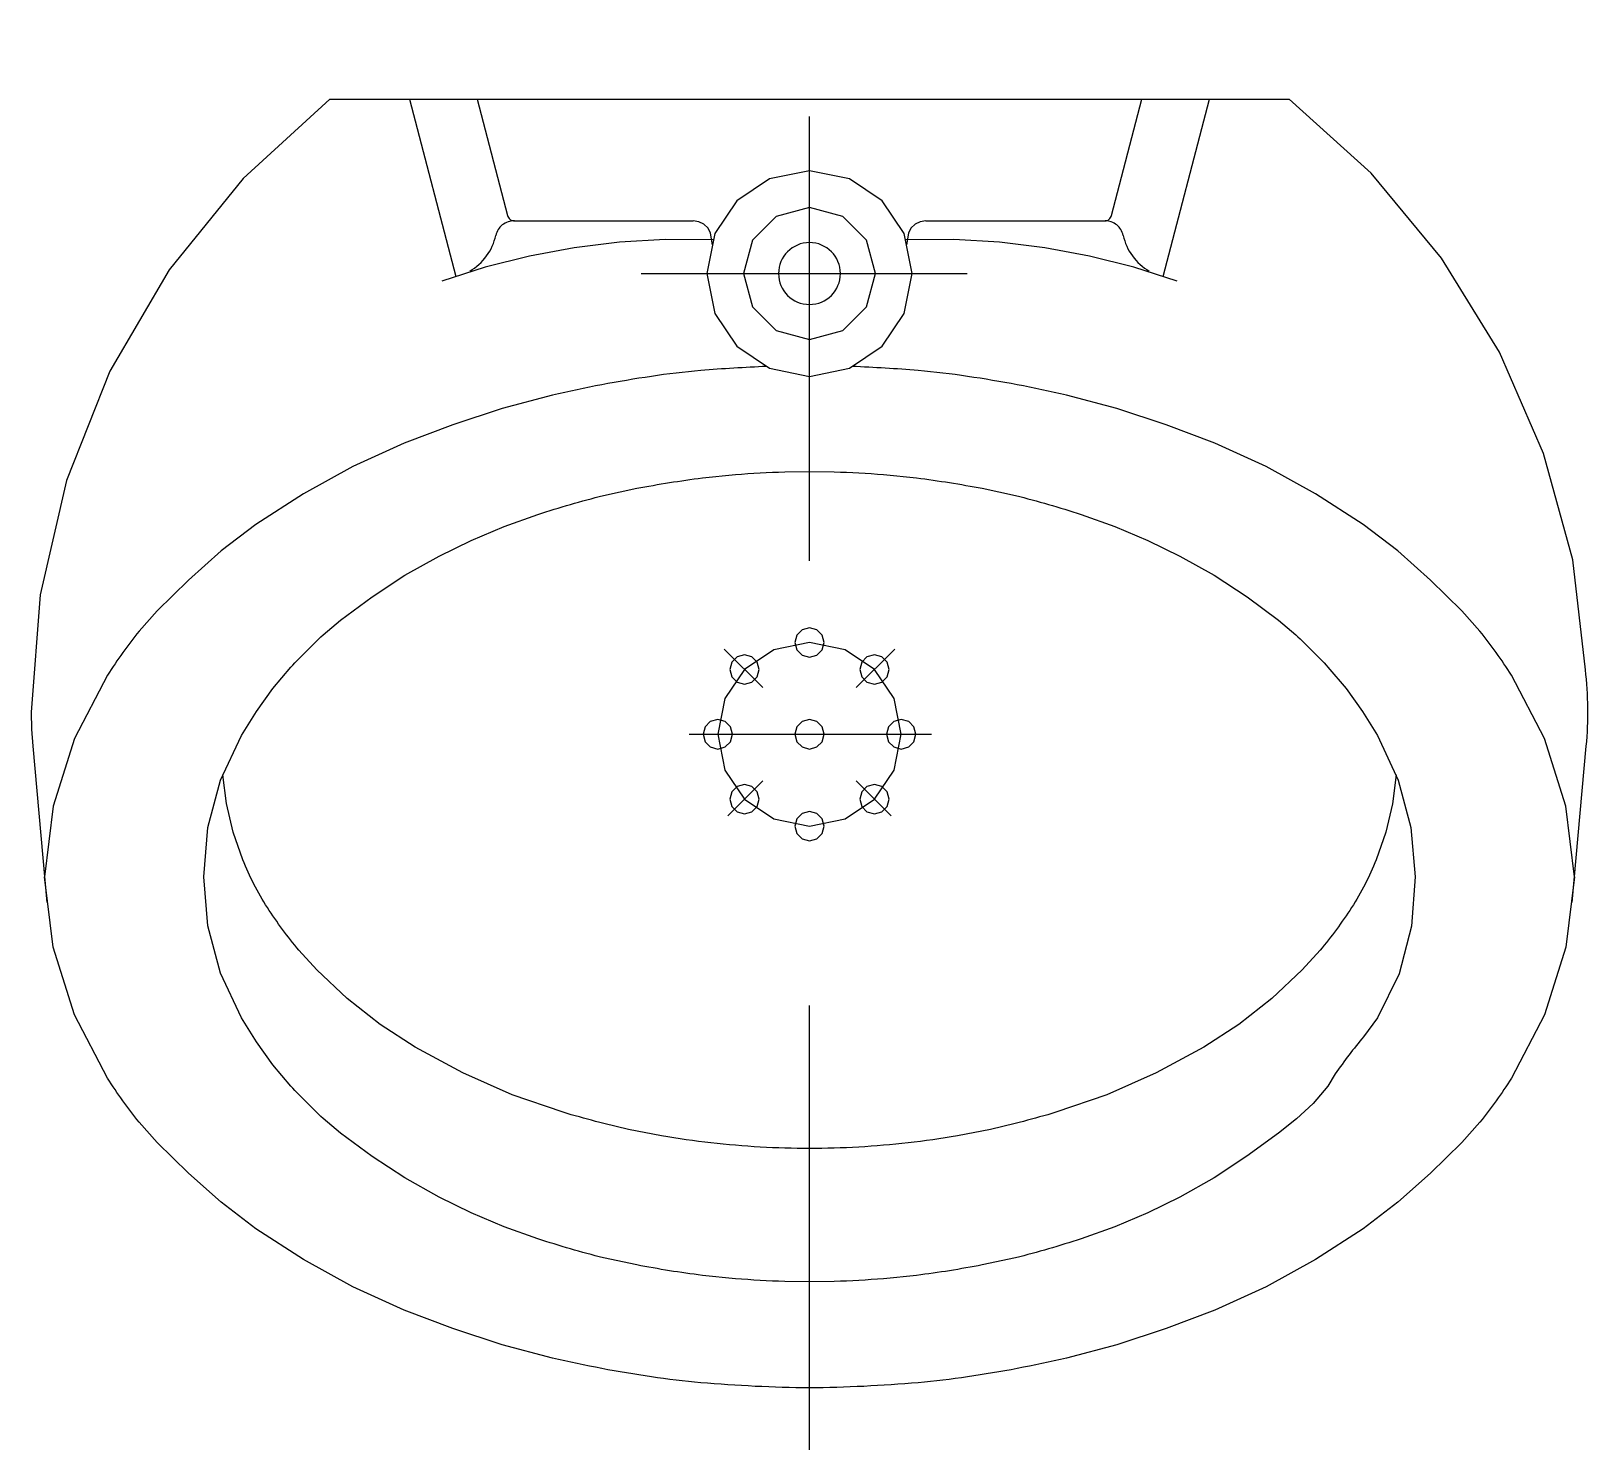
# Model space of a CAD drawing. Extents: x -1032.24 to -1031.89, y 884.471 to 884.79.
import ezdxf

# ---------------------------------------------------------------- set-up
doc = ezdxf.new("R2010")
doc.units = 0
doc.header["$LTSCALE"] = 0.2
doc.header["$MEASUREMENT"] = 0
doc.linetypes.add('AXES', pattern=[0.54, 0.3, -0.08, 0.08, -0.08])
doc.linetypes.add('CONTINU', pattern=[0])
doc.layers.get('0').update_dxf_attribs({"linetype": 'CONTINUOUS'})
doc.layers.add('DECA_EIXOS', color=5, linetype='AXES')

msp = doc.modelspace()

# ---------------------------------------------------------------- linework, layer by layer
at = {"linetype": 'CONTINU'}
for points in [[(-1032.17283, 884.77461), (-1032.1924, 884.75677), (-1032.209, 884.73624), (-1032.22237, 884.71339)], [(-1032.17283, 884.77461), (-1031.95701, 884.77461)], [(-1032.15494, 884.77461), (-1032.14449, 884.7347)], [(-1032.13972, 884.77461), (-1032.13288, 884.74846)], [(-1031.99696, 884.74844), (-1031.99012, 884.77461)], [(-1031.98535, 884.7347), (-1031.9749, 884.77461)], [(-1031.90963, 884.71767), (-1031.92268, 884.73886), (-1031.93855, 884.75793), (-1031.95701, 884.77461)], [(-1032.06492, 884.7585), (-1032.07392, 884.75668), (-1032.08128, 884.75173), (-1032.08624, 884.74437), (-1032.08805, 884.73537)], [(-1032.04178, 884.73537), (-1032.0436, 884.74437), (-1032.04856, 884.75173), (-1032.05591, 884.75668), (-1032.06492, 884.7585)], [(-1032.06492, 884.75024), (-1032.07243, 884.74821), (-1032.07776, 884.74287), (-1032.07979, 884.73537)], [(-1032.05005, 884.73537), (-1032.05208, 884.74287), (-1032.05741, 884.74821), (-1032.06492, 884.75024)], [(-1032.13128, 884.74721), (-1032.09107, 884.74721)], [(-1032.08776, 884.74555), (-1032.08868, 884.74645), (-1032.08981, 884.74701), (-1032.09107, 884.74721)], [(-1032.03877, 884.74721), (-1032.04003, 884.74701), (-1032.04116, 884.74645), (-1032.04208, 884.74555)], [(-1032.03877, 884.74721), (-1031.99837, 884.74721)], [(-1032.08651, 884.74299), (-1032.09742, 884.74302), (-1032.10766, 884.74241), (-1032.11785, 884.74117)], [(-1032.08675, 884.74184), (-1032.08717, 884.74442), (-1032.08776, 884.74555)], [(-1032.01198, 884.74117), (-1032.02218, 884.74241), (-1032.03242, 884.74302), (-1032.04332, 884.74299)], [(-1032.04208, 884.74555), (-1032.04267, 884.74442), (-1032.04309, 884.74184)], [(-1032.11785, 884.74117), (-1032.12795, 884.73929), (-1032.1379, 884.73679), (-1032.14769, 884.73368)], [(-1031.98215, 884.73368), (-1031.99194, 884.73679), (-1032.00189, 884.73929), (-1032.01198, 884.74117)], [(-1032.08805, 884.73537), (-1032.08624, 884.72636), (-1032.08128, 884.71901), (-1032.07392, 884.71405), (-1032.06492, 884.71223)], [(-1032.07979, 884.73537), (-1032.07776, 884.72786), (-1032.07243, 884.72253), (-1032.06492, 884.7205)], [(-1032.06492, 884.7205), (-1032.05741, 884.72253), (-1032.05208, 884.72786), (-1032.05005, 884.73537)], [(-1032.06492, 884.71223), (-1032.05591, 884.71405), (-1032.04856, 884.71901), (-1032.0436, 884.72636), (-1032.04178, 884.73537)], [(-1031.8903, 884.64621), (-1031.89315, 884.67092), (-1031.89972, 884.69486), (-1031.90963, 884.71767)], [(-1032.22237, 884.71339), (-1032.23214, 884.68878), (-1032.23808, 884.66305), (-1032.24008, 884.63665)], [(-1032.12276, 884.708), (-1032.13407, 884.70503), (-1032.14518, 884.70136), (-1032.15612, 884.69718)], [(-1031.97372, 884.69718), (-1031.98466, 884.70136), (-1031.99577, 884.70503), (-1032.00708, 884.708)], [(-1032.15612, 884.69718), (-1032.16769, 884.69195), (-1032.17882, 884.68583), (-1032.18949, 884.67892)], [(-1031.94035, 884.67892), (-1031.95102, 884.68583), (-1031.96214, 884.69195), (-1031.97372, 884.69718)], [(-1032.07048, 884.69075), (-1032.06492, 884.69083)], [(-1032.06492, 884.69083), (-1032.05936, 884.69075)], [(-1032.14826, 884.67181), (-1032.14102, 884.67531), (-1032.13361, 884.67844), (-1032.12604, 884.68115)], [(-1032.0038, 884.68115), (-1031.99623, 884.67844), (-1031.98882, 884.67531), (-1031.98158, 884.67181)], [(-1032.18949, 884.67892), (-1032.19732, 884.67294), (-1032.20469, 884.66639), (-1032.21174, 884.65946)], [(-1031.9181, 884.65946), (-1031.92515, 884.66639), (-1031.93252, 884.67294), (-1031.94035, 884.67892)], [(-1032.17048, 884.65735), (-1032.16337, 884.66263), (-1032.15597, 884.66747), (-1032.14826, 884.67181)], [(-1031.98158, 884.67181), (-1031.97387, 884.66747), (-1031.96646, 884.66263), (-1031.95936, 884.65735)], [(-1032.06492, 884.65565), (-1032.06659, 884.6552), (-1032.06777, 884.65401), (-1032.06822, 884.65234)], [(-1032.06161, 884.65234), (-1032.06207, 884.65401), (-1032.06325, 884.6552), (-1032.06492, 884.65565)], [(-1032.06822, 884.65234), (-1032.06777, 884.65068), (-1032.06659, 884.64949), (-1032.06492, 884.64904)], [(-1032.06492, 884.64904), (-1032.06325, 884.64949), (-1032.06207, 884.65068), (-1032.06161, 884.65234)], [(-1032.07952, 884.6496), (-1032.08119, 884.64915), (-1032.08238, 884.64796), (-1032.08283, 884.64629)], [(-1032.07622, 884.64629), (-1032.07667, 884.64796), (-1032.07786, 884.64915), (-1032.07952, 884.6496)], [(-1032.05031, 884.6496), (-1032.05198, 884.64915), (-1032.05317, 884.64796), (-1032.05362, 884.64629)], [(-1032.04701, 884.64629), (-1032.04746, 884.64796), (-1032.04865, 884.64915), (-1032.05031, 884.6496)], [(-1032.22286, 884.64502), (-1032.23033, 884.63078), (-1032.2351, 884.61555), (-1032.23707, 884.59964)], [(-1032.19271, 884.63142), (-1032.18936, 884.63681), (-1032.18568, 884.64198), (-1032.1816, 884.64681)], [(-1032.08283, 884.64629), (-1032.08238, 884.64463), (-1032.08119, 884.64344), (-1032.07952, 884.64299)], [(-1032.07952, 884.64299), (-1032.07786, 884.64344), (-1032.07667, 884.64463), (-1032.07622, 884.64629)], [(-1032.05362, 884.64629), (-1032.05317, 884.64463), (-1032.05198, 884.64344), (-1032.05031, 884.64299)], [(-1032.05031, 884.64299), (-1032.04865, 884.64344), (-1032.04746, 884.64463), (-1032.04701, 884.64629)], [(-1031.94824, 884.64681), (-1031.94416, 884.64198), (-1031.94048, 884.63681), (-1031.93713, 884.63142)], [(-1031.89277, 884.59964), (-1031.89474, 884.61555), (-1031.89951, 884.63078), (-1031.90698, 884.64502)], [(-1032.24008, 884.63665), (-1032.23999, 884.63283)], [(-1032.08557, 884.63499), (-1032.08724, 884.63454), (-1032.08843, 884.63336), (-1032.08888, 884.63169)], [(-1032.08227, 884.63169), (-1032.08272, 884.63336), (-1032.08391, 884.63454), (-1032.08557, 884.63499)], [(-1032.06492, 884.63499), (-1032.06659, 884.63454), (-1032.06777, 884.63336), (-1032.06822, 884.63169)], [(-1032.06161, 884.63169), (-1032.06207, 884.63336), (-1032.06325, 884.63454), (-1032.06492, 884.63499)], [(-1032.04426, 884.63499), (-1032.04593, 884.63454), (-1032.04712, 884.63336), (-1032.04757, 884.63169)], [(-1032.04096, 884.63169), (-1032.04141, 884.63336), (-1032.0426, 884.63454), (-1032.04426, 884.63499)], [(-1032.23999, 884.63283), (-1032.23973, 884.62903)], [(-1032.20124, 884.59966), (-1032.20029, 884.61072), (-1032.19743, 884.62139), (-1032.19271, 884.63142)], [(-1032.08888, 884.63169), (-1032.08843, 884.63002), (-1032.08724, 884.62884), (-1032.08557, 884.62838)], [(-1032.08557, 884.62838), (-1032.08391, 884.62884), (-1032.08272, 884.63002), (-1032.08227, 884.63169)], [(-1032.06822, 884.63169), (-1032.06777, 884.63002), (-1032.06659, 884.62884), (-1032.06492, 884.62838)], [(-1032.06492, 884.62838), (-1032.06325, 884.62884), (-1032.06207, 884.63002), (-1032.06161, 884.63169)], [(-1032.04757, 884.63169), (-1032.04712, 884.63002), (-1032.04593, 884.62884), (-1032.04426, 884.62838)], [(-1032.04426, 884.62838), (-1032.0426, 884.62884), (-1032.04141, 884.63002), (-1032.04096, 884.63169)], [(-1031.93713, 884.63142), (-1031.93243, 884.62139), (-1031.92959, 884.61072), (-1031.92859, 884.59966)], [(-1032.23973, 884.62903), (-1032.23655, 884.59388)], [(-1031.89329, 884.59388), (-1031.89011, 884.62903)], [(-1032.19245, 884.60346), (-1032.19462, 884.60969), (-1032.19614, 884.61609), (-1032.19697, 884.62261)], [(-1032.07952, 884.62039), (-1032.08119, 884.61994), (-1032.08238, 884.61875), (-1032.08283, 884.61708)], [(-1032.07622, 884.61708), (-1032.07667, 884.61875), (-1032.07786, 884.61994), (-1032.07952, 884.62039)], [(-1032.05031, 884.62039), (-1032.05198, 884.61994), (-1032.05317, 884.61875), (-1032.05362, 884.61708)], [(-1032.04701, 884.61708), (-1032.04746, 884.61875), (-1032.04865, 884.61994), (-1032.05031, 884.62039)], [(-1031.93287, 884.62258), (-1031.9337, 884.61607), (-1031.93522, 884.60968), (-1031.93739, 884.60346)], [(-1032.08283, 884.61708), (-1032.08238, 884.61542), (-1032.08119, 884.61423), (-1032.07952, 884.61378)], [(-1032.07952, 884.61378), (-1032.07786, 884.61423), (-1032.07667, 884.61542), (-1032.07622, 884.61708)], [(-1032.05362, 884.61708), (-1032.05317, 884.61542), (-1032.05198, 884.61423), (-1032.05031, 884.61378)], [(-1032.05031, 884.61378), (-1032.04865, 884.61423), (-1032.04746, 884.61542), (-1032.04701, 884.61708)], [(-1032.06492, 884.61434), (-1032.06659, 884.61389), (-1032.06777, 884.6127), (-1032.06822, 884.61103)], [(-1032.06161, 884.61103), (-1032.06207, 884.6127), (-1032.06325, 884.61389), (-1032.06492, 884.61434)], [(-1032.06822, 884.61103), (-1032.06777, 884.60937), (-1032.06659, 884.60818), (-1032.06492, 884.60773)], [(-1032.06492, 884.60773), (-1032.06325, 884.60818), (-1032.06207, 884.60937), (-1032.06161, 884.61103)], [(-1032.22286, 884.55431), (-1032.23033, 884.56855), (-1032.2351, 884.58378), (-1032.23707, 884.59964)], [(-1032.19271, 884.56791), (-1032.19743, 884.57794), (-1032.20029, 884.58861), (-1032.20124, 884.59966)], [(-1031.92859, 884.59966), (-1031.92942, 884.58852), (-1031.93219, 884.5778), (-1031.93713, 884.56791)], [(-1031.89277, 884.59964), (-1031.89474, 884.58378), (-1031.89951, 884.56855), (-1031.90698, 884.55431)], [(-1032.15363, 884.56131), (-1032.16155, 884.56641), (-1032.16895, 884.57222), (-1032.17581, 884.57868)], [(-1031.95403, 884.57868), (-1031.96089, 884.57222), (-1031.96829, 884.56641), (-1031.9762, 884.56131)], [(-1032.1816, 884.55252), (-1032.18568, 884.55735), (-1032.18936, 884.56252), (-1032.19271, 884.56791)], [(-1032.12037, 884.54664), (-1032.13183, 884.5506), (-1032.14292, 884.55556), (-1032.15363, 884.56131)], [(-1031.9762, 884.56131), (-1031.98692, 884.55556), (-1031.998, 884.5506), (-1032.00947, 884.54664)], [(-1031.94661, 884.55529), (-1031.94824, 884.55252)], [(-1031.94824, 884.55252), (-1031.95157, 884.54865), (-1031.95533, 884.54518), (-1031.95936, 884.54198)], [(-1032.18949, 884.52041), (-1032.19732, 884.52639), (-1032.20469, 884.53294), (-1032.21174, 884.53987)], [(-1032.14826, 884.52752), (-1032.15597, 884.53186), (-1032.16337, 884.5367), (-1032.17048, 884.54198)], [(-1031.95936, 884.54198), (-1031.96651, 884.53676), (-1031.97389, 884.53188), (-1031.98158, 884.52752)], [(-1031.9181, 884.53987), (-1031.92515, 884.53294), (-1031.93252, 884.52639), (-1031.94035, 884.52041)], [(-1032.12604, 884.51818), (-1032.13361, 884.52089), (-1032.14102, 884.52402), (-1032.14826, 884.52752)], [(-1031.98158, 884.52752), (-1031.98882, 884.52402), (-1031.99623, 884.52089), (-1032.0038, 884.51818)], [(-1032.15612, 884.50215), (-1032.16769, 884.50738), (-1032.17882, 884.5135), (-1032.18949, 884.52041)], [(-1031.94035, 884.52041), (-1031.95102, 884.5135), (-1031.96214, 884.50738), (-1031.97372, 884.50215)], [(-1032.06492, 884.5085), (-1032.07048, 884.50858)], [(-1032.05936, 884.50858), (-1032.06492, 884.5085)], [(-1032.12276, 884.49133), (-1032.13407, 884.4943), (-1032.14518, 884.49797), (-1032.15612, 884.50215)], [(-1031.97372, 884.50215), (-1031.98466, 884.49797), (-1031.99577, 884.4943), (-1032.00708, 884.49133)]]:
    msp.add_lwpolyline(points, dxfattribs=at)
for points in [[(-1032.13406, 884.7463, 0.171059), (-1032.13551, 884.74396)], [(-1032.13128, 884.74721, 0.171026), (-1032.13406, 884.7463)], [(-1032.13288, 884.74846, 0.16918), (-1032.13228, 884.74755)], [(-1032.13228, 884.74755, 0.165857), (-1032.13128, 884.74721)], [(-1031.99837, 884.74721, 0.165884), (-1031.99755, 884.74755)], [(-1031.99578, 884.7463, 0.171026), (-1031.99837, 884.74721)], [(-1031.99755, 884.74755, 0.16594), (-1031.99696, 884.74844)], [(-1031.99433, 884.74396, 0.171066), (-1031.99578, 884.7463)], [(-1032.13759, 884.73932, 0.103814), (-1032.13551, 884.74396)], [(-1031.99433, 884.74396, 0.103794), (-1031.99225, 884.73932)], [(-1032.14137, 884.73591, 0.103795), (-1032.13759, 884.73932)], [(-1032.06492, 884.74233, 1), (-1032.06492, 884.72841)], [(-1032.06492, 884.72841, 1), (-1032.06492, 884.74233)], [(-1031.99225, 884.73932, 0.103805), (-1031.98847, 884.73591)], [(-1032.07453, 884.71446, 0.010835), (-1032.08939, 884.71354)], [(-1032.04045, 884.71354, 0.010834), (-1032.05531, 884.71446)], [(-1032.10051, 884.71222, 0.020456), (-1032.12276, 884.708)], [(-1032.08939, 884.71354, 0.015738), (-1032.10051, 884.71222)], [(-1032.02933, 884.71222, 0.015739), (-1032.04045, 884.71354)], [(-1032.00708, 884.708, 0.020455), (-1032.02933, 884.71222)], [(-1032.10381, 884.68704, -0.01508), (-1032.08903, 884.68939), (-1032.08159, 884.69014)], [(-1032.08159, 884.69014, -0.013893), (-1032.07048, 884.69075)], [(-1032.05936, 884.69075, -0.013893), (-1032.04825, 884.69014)], [(-1032.04825, 884.69014), (-1032.04081, 884.68939, -0.015079), (-1032.02603, 884.68704)], [(-1032.12604, 884.68115, -0.018631), (-1032.1113, 884.68542), (-1032.10381, 884.68704)], [(-1032.02603, 884.68704), (-1032.01854, 884.68542, -0.018631), (-1032.0038, 884.68115)], [(-1032.21174, 884.65946), (-1032.21579, 884.65493, 0.029431), (-1032.22286, 884.64502)], [(-1031.90698, 884.64502, 0.029418), (-1031.91405, 884.65493), (-1031.9181, 884.65946)], [(-1032.1816, 884.64681, -0.020792), (-1032.17438, 884.65405), (-1032.17048, 884.65735)], [(-1031.95936, 884.65735), (-1031.95546, 884.65405, -0.02081), (-1031.94824, 884.64681)], [(-1031.88977, 884.63762, 0.025506), (-1031.8903, 884.64621)], [(-1031.89011, 884.62903, 0.025489), (-1031.88977, 884.63762)], [(-1032.1869, 884.5927, -0.04999), (-1032.19245, 884.60346)], [(-1031.93739, 884.60346, -0.050002), (-1031.94294, 884.5927)], [(-1032.17581, 884.57868), (-1032.17981, 884.58311, -0.029703), (-1032.1869, 884.5927)], [(-1031.94294, 884.5927, -0.02971), (-1031.95003, 884.58311), (-1031.95403, 884.57868)], [(-1031.93713, 884.56791), (-1031.94023, 884.56366, 0.021616), (-1031.94661, 884.55529)], [(-1032.21174, 884.53987), (-1032.21579, 884.5444, -0.029425), (-1032.22286, 884.55431)], [(-1031.90698, 884.55431, -0.029412), (-1031.91405, 884.5444), (-1031.9181, 884.53987)], [(-1032.17048, 884.54198), (-1032.17438, 884.54528, -0.020792), (-1032.1816, 884.55252)], [(-1032.09819, 884.54134), (-1032.10565, 884.5428, -0.016262), (-1032.12037, 884.54664)], [(-1032.00947, 884.54664, -0.016259), (-1032.02419, 884.5428), (-1032.03165, 884.54134)], [(-1032.0871, 884.53976, -0.015643), (-1032.09819, 884.54134)], [(-1032.07601, 884.53882, -0.013175), (-1032.0871, 884.53976)], [(-1032.04274, 884.53976, -0.013175), (-1032.05383, 884.53882)], [(-1032.03165, 884.54134, -0.015642), (-1032.04274, 884.53976)], [(-1032.06492, 884.53851, -0.014052), (-1032.07601, 884.53882)], [(-1032.05383, 884.53882, -0.014052), (-1032.06492, 884.53851)], [(-1032.10381, 884.51229), (-1032.1113, 884.51391, -0.018626), (-1032.12604, 884.51818)], [(-1032.0038, 884.51818, -0.018626), (-1032.01854, 884.51391), (-1032.02603, 884.51229)], [(-1032.08159, 884.50919), (-1032.08903, 884.50994, -0.015079), (-1032.10381, 884.51229)], [(-1032.02603, 884.51229, -0.015078), (-1032.04081, 884.50994), (-1032.04825, 884.50919)], [(-1032.07048, 884.50858, -0.012771), (-1032.08159, 884.50919)], [(-1032.04825, 884.50919, -0.012772), (-1032.05936, 884.50858)], [(-1032.10051, 884.48711, -0.020461), (-1032.12276, 884.49133)], [(-1032.00708, 884.49133, -0.02046), (-1032.02933, 884.48711)], [(-1032.08939, 884.48579, -0.015735), (-1032.10051, 884.48711)], [(-1032.02933, 884.48711, -0.015737), (-1032.04045, 884.48579)], [(-1032.06492, 884.48461, -0.017734), (-1032.08939, 884.48579)], [(-1032.04045, 884.48579, -0.017734), (-1032.06492, 884.48461)]]:
    msp.add_lwpolyline(points, format="xyb", dxfattribs=at)
at = {"layer": 'DECA_EIXOS'}
for points in [[(-1032.06492, 884.47069), (-1032.06492, 884.78991)], [(-1032.10277, 884.73537), (-1032.02943, 884.73537)], [(-1032.06492, 884.65234), (-1032.07296, 884.65072), (-1032.07952, 884.64629), (-1032.08395, 884.63973), (-1032.08557, 884.63169)], [(-1032.04426, 884.63169), (-1032.04589, 884.63973), (-1032.05031, 884.64629), (-1032.05688, 884.65072), (-1032.06492, 884.65234)], [(-1032.08411, 884.65088), (-1032.07542, 884.64219)], [(-1032.05442, 884.64219), (-1032.04573, 884.65088)], [(-1032.09197, 884.63169), (-1032.03745, 884.63169)], [(-1032.08557, 884.63169), (-1032.08395, 884.62365), (-1032.07952, 884.61708), (-1032.07296, 884.61266), (-1032.06492, 884.61103)], [(-1032.06492, 884.61103), (-1032.05688, 884.61266), (-1032.05031, 884.61708), (-1032.04589, 884.62365), (-1032.04426, 884.63169)], [(-1032.08327, 884.61334), (-1032.07542, 884.62119)], [(-1032.05442, 884.62119), (-1032.04657, 884.61334)]]:
    msp.add_lwpolyline(points, dxfattribs=at)

doc.saveas('drawing.dxf')
